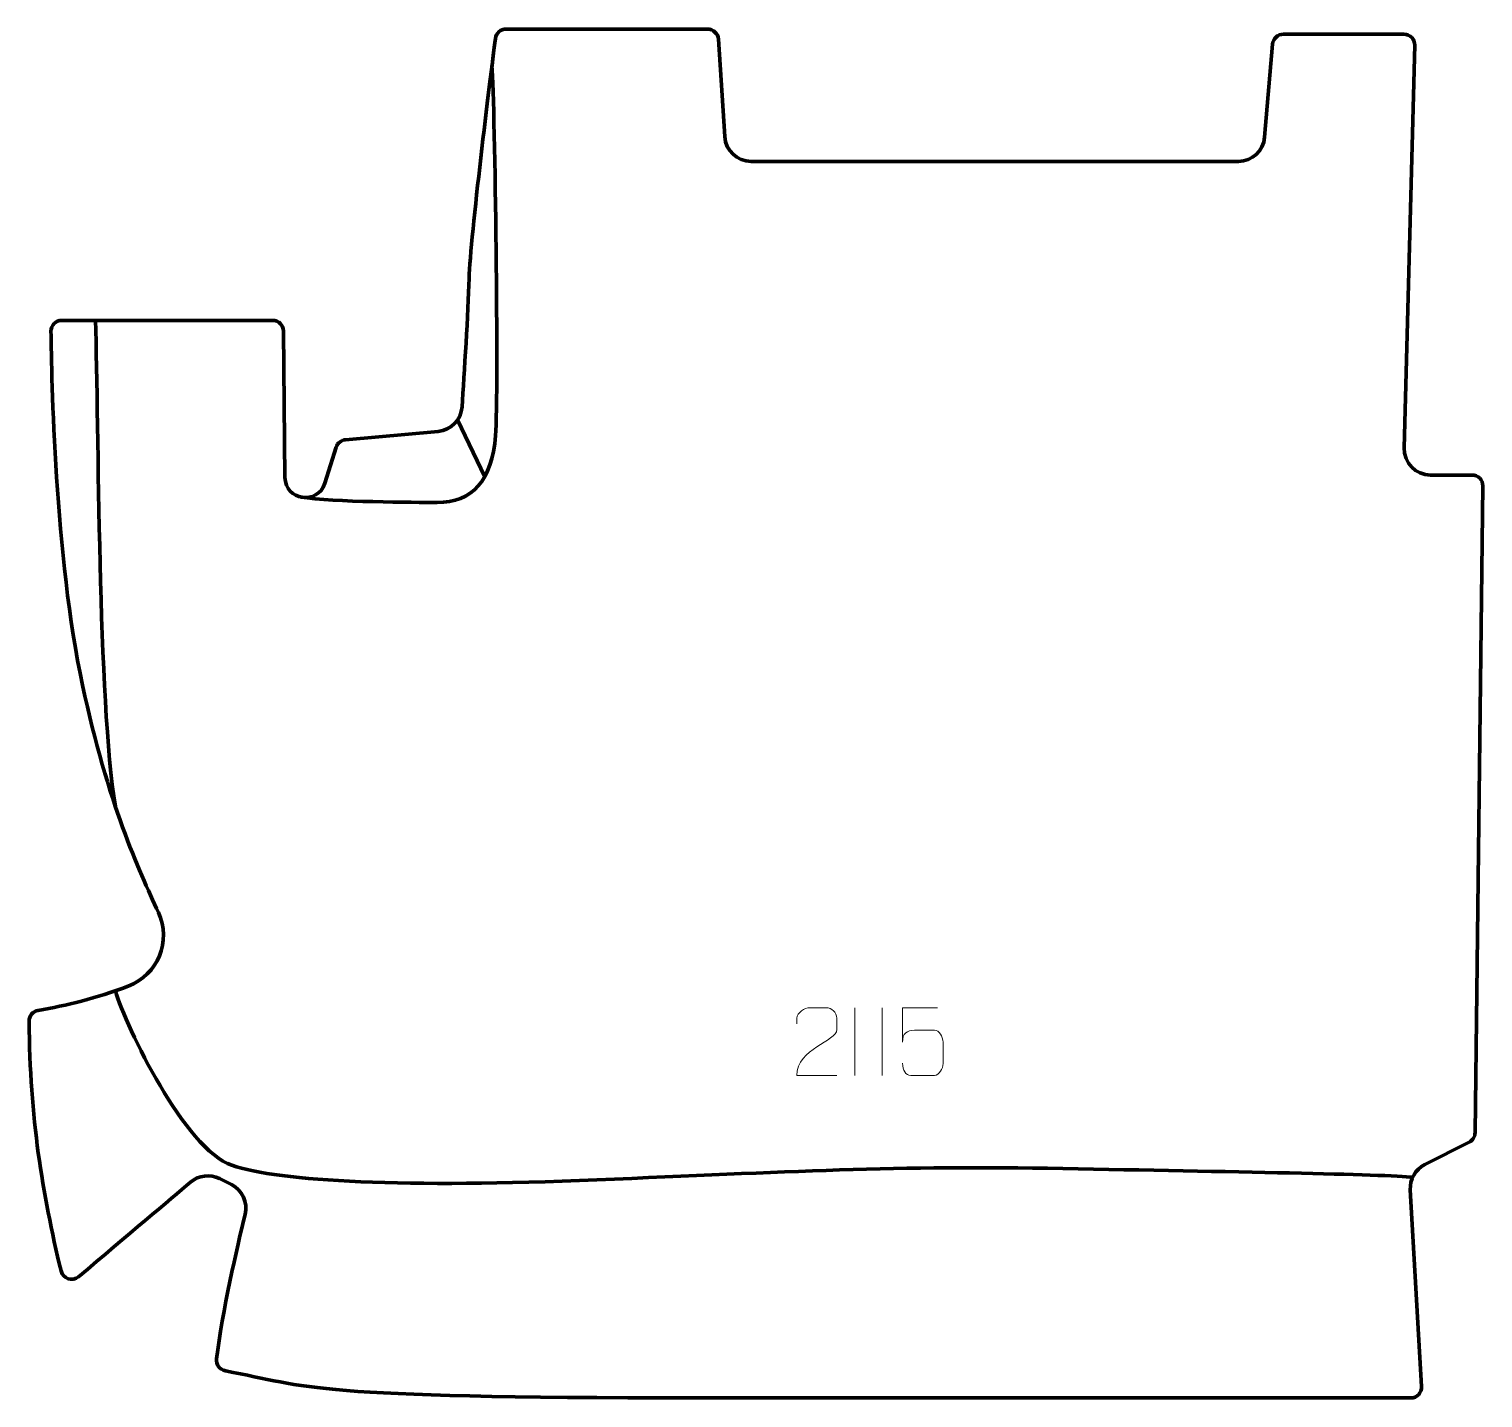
# Model space of a CAD drawing. Header units: millimetres. Extents: x -268 to 268, y -252 to 252.
import ezdxf

# ---------------------------------------------------------------- set-up
doc = ezdxf.new("R2010")
doc.units = ezdxf.units.MM
doc.header["$MEASUREMENT"] = 0
for name, color, linetype in [('layer 1', 7, 'Continuous'), ('layer 2', 7, 'Continuous'), ('layer 3', 7, 'Continuous')]:
    doc.layers.add(name, color=color, linetype=linetype)

msp = doc.modelspace()

# ---------------------------------------------------------------- linework, layer by layer
at = {"layer": 'layer 1', "color": 250, "lineweight": 9}
for points, knots in [([(29.7906, -133.294), (24.8762, -133.2937), (19.9618, -133.2937), (15.0477, -133.294), (15.0477, -133.294), (15.0477, -123.3617), (29.6987, -120.7205), (29.7906, -116.4102), (29.7906, -116.4102), (29.7903, -114.9861), (29.7903, -113.5624), (29.7906, -112.1391), (29.7906, -112.1391), (29.7737, -110.062), (27.6509, -108.3372), (25.9799, -108.3199), (25.9799, -108.3199), (23.9067, -108.3203), (21.8338, -108.3203), (19.7614, -108.3199), (19.7614, -108.3199), (17.9393, -108.3034), (15.1146, -110.0955), (15.0477, -112.1891), (15.0477, -112.1891), (15.0477, -112.1891), (15.0477, -114.2439), (15.0477, -114.2439)], [0, 0, 0, 0, 0.125, 0.125, 0.125, 0.125, 0.25, 0.25, 0.25, 0.25, 0.375, 0.375, 0.375, 0.375, 0.5, 0.5, 0.5, 0.5, 0.625, 0.625, 0.625, 0.625, 0.75, 0.75, 0.75, 0.75, 1, 1, 1, 1]), ([(66.8133, -108.3521), (66.8133, -108.3521), (53.9616, -108.3521), (53.9616, -108.3521), (53.9616, -108.3521), (53.9619, -112.5827), (53.9619, -116.8136), (53.9616, -121.0448), (53.9616, -121.0448), (53.9613, -117.7347), (55.5923, -116.6629), (58.4043, -116.6024), (58.4043, -116.6024), (60.8439, -116.6021), (63.2834, -116.6021), (65.7226, -116.6024), (65.7226, -116.6024), (67.3724, -116.5956), (68.8473, -118.9761), (68.8758, -121.0448), (68.8758, -121.0448), (68.8755, -123.6321), (68.8755, -126.2197), (68.8758, -128.8074), (68.8758, -128.8074), (68.922, -130.7668), (67.4226, -133.2031), (65.7967, -133.2616), (65.7967, -133.2616), (63.8402, -133.2613), (58.9452, -133.2613), (56.9882, -133.2616), (56.9882, -133.2616), (55.1427, -133.2704), (54.0356, -131.3056), (54.0148, -128.7545)], [0, 0, 0, 0, 0.1, 0.1, 0.1, 0.1, 0.2, 0.2, 0.2, 0.2, 0.3, 0.3, 0.3, 0.3, 0.4, 0.4, 0.4, 0.4, 0.5, 0.5, 0.5, 0.5, 0.6, 0.6, 0.6, 0.6, 0.7, 0.7, 0.7, 0.7, 0.8, 0.8, 0.8, 0.8, 1, 1, 1, 1])]:
    msp.add_open_spline(points, degree=3, knots=knots, dxfattribs=at)
for points in [[(36.4192, -108.3198), (36.4192, -108.3198), (36.4192, -133.2939), (36.4192, -133.2939)], [(46.4192, -108.3198), (46.4192, -108.3198), (46.4192, -133.2939), (46.4192, -133.2939)]]:
    msp.add_open_spline(points, degree=3, dxfattribs=at)
at = {"layer": 'layer 2', "color": 230, "lineweight": 200}
msp.add_open_spline([(245.1211, -247.7696), (245.1211, -247.7696), (240.9424, -175.3387), (240.9424, -175.3387), (240.9424, -175.3387), (240.7195, -171.4747), (242.8093, -167.8464), (246.2634, -166.1005), (246.2634, -166.1005), (246.2634, -166.1005), (262.6245, -157.83), (262.6245, -157.83), (262.6245, -157.83), (263.9559, -157.1569), (264.8018, -155.7994), (264.8198, -154.3079), (264.8198, -154.3079), (264.8198, -154.3079), (267.6692, 83.7664), (267.6692, 83.7664), (267.6692, 83.7664), (267.696, 85.9939), (265.8976, 87.8142), (263.6698, 87.8142), (263.6698, 87.8142), (263.6698, 87.8142), (248.4287, 87.8142), (248.4287, 87.8142), (248.4287, 87.8142), (242.9585, 87.8142), (238.5647, 92.3248), (238.7083, 97.7932), (238.7083, 97.7932), (238.7083, 97.7932), (242.5966, 246.0326), (242.5966, 246.0326), (242.5966, 246.0326), (242.6555, 248.2819), (240.8479, 250.1375), (238.5979, 250.1375), (238.5979, 250.1375), (238.5979, 250.1375), (194.2216, 250.1375), (194.2216, 250.1375), (194.2216, 250.1375), (192.1441, 250.1375), (190.4123, 248.5468), (190.2359, 246.4771), (190.2359, 246.4771), (190.2359, 246.4771), (187.3145, 212.2015), (187.3145, 212.2015), (187.3145, 212.2015), (186.8859, 207.1692), (182.6762, 203.3031), (177.6259, 203.3031), (177.6259, 203.3031), (177.6259, 203.3031), (-1.7852, 203.3031), (-1.7852, 203.3031), (-1.7852, 203.3031), (-6.9086, 203.3031), (-11.1532, 207.2785), (-11.4883, 212.391), (-11.4883, 212.391), (-11.4883, 212.391), (-13.8407, 248.2618), (-13.8407, 248.2618), (-13.8407, 248.2618), (-13.9786, 250.365), (-15.7245, 252.0002), (-17.832, 252.0002), (-17.832, 252.0002), (-17.832, 252.0002), (-91.994, 252.0002), (-91.994, 252.0002), (-91.994, 252.0002), (-94.0073, 252.0002), (-95.7063, 250.5072), (-95.9613, 248.5101), (-95.9613, 248.5101), (-97.8593, 233.6494), (-105.1625, 175.6968), (-105.6253, 160.1943), (-105.6253, 160.1943), (-106.0014, 147.5973), (-107.44, 125.0372), (-108.2521, 112.8815), (-108.2521, 112.8815), (-108.5714, 108.1017), (-112.3232, 104.2678), (-117.0948, 103.8441), (-117.0948, 103.8441), (-117.0948, 103.8441), (-151.1351, 100.8229), (-151.1351, 100.8229), (-151.1351, 100.8229), (-152.7427, 100.68), (-154.1072, 99.585), (-154.5948, 98.0462), (-154.5948, 98.0462), (-154.5948, 98.0462), (-158.8045, 84.7521), (-158.8045, 84.7521), (-158.8045, 84.7521), (-161.3801, 76.6188), (-173.3717, 78.4127), (-173.4543, 86.9439), (-173.4543, 86.9439), (-173.4543, 86.9439), (-173.9753, 140.799), (-173.9753, 140.799), (-173.9753, 140.799), (-173.9968, 142.9929), (-175.7812, 144.7602), (-177.9755, 144.7602), (-177.9755, 144.7602), (-177.9755, 144.7602), (-255.6127, 144.7602), (-255.6127, 144.7602), (-255.6127, 144.7602), (-257.8369, 144.7602), (-259.6333, 142.9474), (-259.6125, 140.7235), (-259.6125, 140.7235), (-259.4544, 123.8706), (-258.182, 57.8055), (-247.9906, 10.3781), (-247.9906, 10.3781), (-238.6973, -32.8691), (-227.3058, -57.6489), (-220.0541, -73.2297), (-220.0541, -73.2297), (-215.1374, -83.7929), (-220.2696, -96.2703), (-231.1662, -100.3949), (-231.1662, -100.3949), (-243.1557, -104.9334), (-253.9063, -107.5172), (-264.3464, -109.341), (-264.3464, -109.341), (-266.2754, -109.678), (-267.6844, -111.3544), (-267.6692, -113.3126), (-267.6692, -113.3126), (-267.3947, -148.9312), (-262.821, -176.5509), (-255.9224, -205.2525), (-255.9224, -205.2525), (-255.2257, -208.1522), (-251.7215, -209.3052), (-249.4447, -207.3794), (-249.4447, -207.3794), (-231.4223, -192.1341), (-215.7925, -178.9356), (-208.1937, -172.5214), (-208.1937, -172.5214), (-205.2162, -170.0082), (-201.0277, -169.5165), (-197.5483, -171.2694), (-197.5483, -171.2694), (-197.5483, -171.2694), (-193.1992, -173.4602), (-193.1992, -173.4602), (-193.1992, -173.4602), (-189.1582, -175.4961), (-187.0538, -180.0494), (-188.1266, -184.4457), (-188.1266, -184.4457), (-191.0607, -196.468), (-196.6162, -220.4671), (-198.6366, -237.6322), (-198.6366, -237.6322), (-198.8821, -239.7178), (-197.4664, -241.6327), (-195.403, -242.0247), (-195.403, -242.0247), (-163.7373, -248.0378), (-166.0699, -252.0002), (-21.8025, -252.0002), (-21.8025, -252.0002), (-21.8025, -252.0002), (241.1276, -252.0002), (241.1276, -252.0002), (241.1276, -252.0002), (243.4274, -252.0002), (245.2534, -250.0655), (245.1211, -247.7696)], degree=3, knots=[0, 0, 0, 0, 0.02083333, 0.02083333, 0.02083333, 0.02083333, 0.04166667, 0.04166667, 0.04166667, 0.04166667, 0.0625, 0.0625, 0.0625, 0.0625, 0.08333333, 0.08333333, 0.08333333, 0.08333333, 0.10416667, 0.10416667, 0.10416667, 0.10416667, 0.125, 0.125, 0.125, 0.125, 0.14583333, 0.14583333, 0.14583333, 0.14583333, 0.16666667, 0.16666667, 0.16666667, 0.16666667, 0.1875, 0.1875, 0.1875, 0.1875, 0.20833333, 0.20833333, 0.20833333, 0.20833333, 0.22916667, 0.22916667, 0.22916667, 0.22916667, 0.25, 0.25, 0.25, 0.25, 0.27083333, 0.27083333, 0.27083333, 0.27083333, 0.29166667, 0.29166667, 0.29166667, 0.29166667, 0.3125, 0.3125, 0.3125, 0.3125, 0.33333333, 0.33333333, 0.33333333, 0.33333333, 0.35416667, 0.35416667, 0.35416667, 0.35416667, 0.375, 0.375, 0.375, 0.375, 0.39583333, 0.39583333, 0.39583333, 0.39583333, 0.41666667, 0.41666667, 0.41666667, 0.41666667, 0.4375, 0.4375, 0.4375, 0.4375, 0.45833333, 0.45833333, 0.45833333, 0.45833333, 0.47916667, 0.47916667, 0.47916667, 0.47916667, 0.5, 0.5, 0.5, 0.5, 0.52083333, 0.52083333, 0.52083333, 0.52083333, 0.54166667, 0.54166667, 0.54166667, 0.54166667, 0.5625, 0.5625, 0.5625, 0.5625, 0.58333333, 0.58333333, 0.58333333, 0.58333333, 0.60416667, 0.60416667, 0.60416667, 0.60416667, 0.625, 0.625, 0.625, 0.625, 0.64583333, 0.64583333, 0.64583333, 0.64583333, 0.66666667, 0.66666667, 0.66666667, 0.66666667, 0.6875, 0.6875, 0.6875, 0.6875, 0.70833333, 0.70833333, 0.70833333, 0.70833333, 0.72916667, 0.72916667, 0.72916667, 0.72916667, 0.75, 0.75, 0.75, 0.75, 0.77083333, 0.77083333, 0.77083333, 0.77083333, 0.79166667, 0.79166667, 0.79166667, 0.79166667, 0.8125, 0.8125, 0.8125, 0.8125, 0.83333333, 0.83333333, 0.83333333, 0.83333333, 0.85416667, 0.85416667, 0.85416667, 0.85416667, 0.875, 0.875, 0.875, 0.875, 0.89583333, 0.89583333, 0.89583333, 0.89583333, 0.91666667, 0.91666667, 0.91666667, 0.91666667, 0.9375, 0.9375, 0.9375, 0.9375, 0.95833333, 0.95833333, 0.95833333, 0.95833333, 1, 1, 1, 1], dxfattribs=at)
at = {"layer": 'layer 3', "color": 142, "lineweight": 200}
for points, knots in [([(-167.5381, 79.6859), (-155.6689, 77.7936), (-125.4909, 77.7534), (-117.4172, 77.6973), (-117.4172, 77.6973), (-104.5701, 77.6073), (-97.0997, 85.862), (-95.9041, 102.2972), (-95.9041, 102.2972), (-94.7089, 118.7324), (-96.131, 222.8262), (-97.2129, 238.6119)], [0, 0, 0, 0, 0.25, 0.25, 0.25, 0.25, 0.5, 0.5, 0.5, 0.5, 1, 1, 1, 1]), ([(-235.9061, -102.111), (-231.8689, -115.5448), (-210.3534, -160.3683), (-193.0217, -166.3448), (-193.0217, -166.3448), (-175.6901, -172.3212), (-128.4761, -174.7119), (-58.5513, -171.7236), (-58.5513, -171.7236), (11.3731, -168.7355), (52.6106, -166.3448), (112.9727, -167.54), (112.9727, -167.54), (173.3351, -168.7355), (232.4828, -169.6436), (241.7955, -170.7633)], [0, 0, 0, 0, 0.2, 0.2, 0.2, 0.2, 0.4, 0.4, 0.4, 0.4, 0.6, 0.6, 0.6, 0.6, 1, 1, 1, 1])]:
    msp.add_open_spline(points, degree=3, knots=knots, dxfattribs=at)
for points in [[(-243.224, 144.7604), (-242.0288, 106.182), (-242.3339, 4.0828), (-235.906, -34.2159)], [(-109.8744, 108.1215), (-109.8744, 108.1215), (-99.9049, 87.1708), (-99.9049, 87.1708)]]:
    msp.add_open_spline(points, degree=3, dxfattribs=at)

doc.saveas('drawing.dxf')
